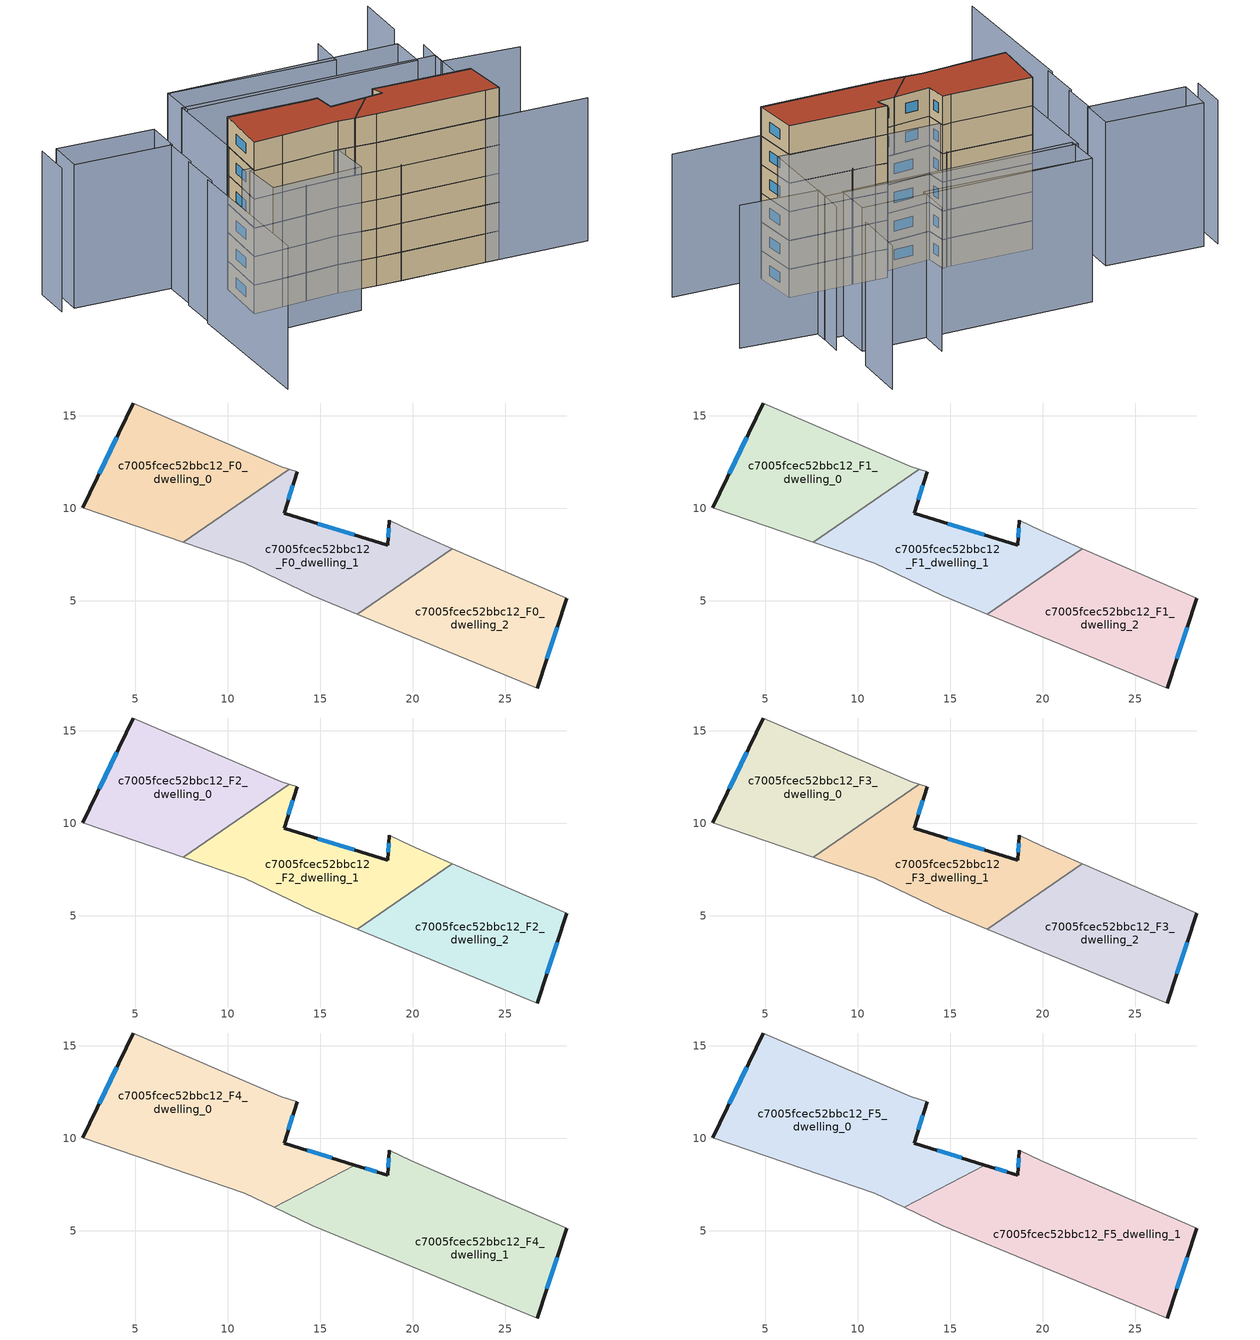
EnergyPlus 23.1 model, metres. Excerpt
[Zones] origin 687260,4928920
c7005fcec52bbc12_F0_dwelling_0
 floor ground (EU_floor_Construction): 13.33,12.1 12.89,12.24 4.87,15.7 2.16,10.02 5.07,9.03 7.6,8.16 z0
 wall outside (EU_wall_Construction): 2.16,10.02 4.87,15.7 z0:3
 wall adiabatic (EU_wall_Construction): 4.87,15.7 12.89,12.24 13.33,12.1 / 7.6,8.16 5.07,9.03 2.16,10.02 z0:3
 wall to c7005fcec52bbc12_F0_dwelling_1 (EU_wall_Construction): 13.33,12.1 7.6,8.16 z0:3
 window (EU_Window_Construction): 3.04,11.86 3.99,13.85 z0.98:2.02
c7005fcec52bbc12_F0_dwelling_1
 floor ground (EU_floor_Construction): 22.15,7.82 19.92,8.79 18.74,9.35 18.65,8 13.05,9.73 13.74,11.97 13.33,12.1 7.6,8.16 10.91,7.03 14.59,5.27 16.99,4.28 z0
 wall outside (EU_wall_Construction): 13.74,11.97 13.05,9.73 18.65,8 18.74,9.35 z0:3
 wall adiabatic (EU_wall_Construction): 18.74,9.35 19.92,8.79 22.15,7.82 / 16.99,4.28 14.59,5.27 10.91,7.03 7.6,8.16 / 13.33,12.1 13.74,11.97 z0:3
 wall to c7005fcec52bbc12_F0_dwelling_2 (EU_wall_Construction): 22.15,7.82 16.99,4.28 z0:3
 window (EU_Window_Construction): 13.52,11.24 13.28,10.46 / 14.87,9.16 16.83,8.56 / 18.68,8.44 18.71,8.91 z0.98:2.02
c7005fcec52bbc12_F0_dwelling_2
 floor ground (EU_floor_Construction): 26.74,0.28 28.32,5.13 22.15,7.82 16.99,4.28 25.37,0.84 z0
 wall outside (EU_wall_Construction): 28.32,5.13 26.74,0.28 z0:3
 wall adiabatic (EU_wall_Construction): 22.15,7.82 28.32,5.13 / 26.74,0.28 25.37,0.84 16.99,4.28 z0:3
 window (EU_Window_Construction): 27.81,3.55 27.26,1.86 z0.98:2.02
c7005fcec52bbc12_F1_dwelling_0
 floor to c7005fcec52bbc12_F0_dwelling_0 (EU_floor_Construction): 13.33,12.1 12.89,12.24 4.87,15.7 2.16,10.02 5.07,9.03 7.6,8.16 z3
 wall outside (EU_wall_Construction): 2.16,10.02 4.87,15.7 z3:6
 wall adiabatic (EU_wall_Construction): 4.87,15.7 12.89,12.24 13.33,12.1 / 7.6,8.16 5.07,9.03 2.16,10.02 z3:6
 wall to c7005fcec52bbc12_F1_dwelling_1 (EU_wall_Construction): 13.33,12.1 7.6,8.16 z3:6
 window (EU_Window_Construction): 3.04,11.86 3.99,13.85 z3.98:5.02
c7005fcec52bbc12_F1_dwelling_1
 floor to c7005fcec52bbc12_F0_dwelling_1 (EU_floor_Construction): 22.15,7.82 19.92,8.79 18.74,9.35 18.65,8 13.05,9.73 13.74,11.97 13.33,12.1 7.6,8.16 10.91,7.03 14.59,5.27 16.99,4.28 z3
 wall outside (EU_wall_Construction): 13.74,11.97 13.05,9.73 18.65,8 18.74,9.35 z3:6
 wall adiabatic (EU_wall_Construction): 18.74,9.35 19.92,8.79 22.15,7.82 / 16.99,4.28 14.59,5.27 10.91,7.03 7.6,8.16 / 13.33,12.1 13.74,11.97 z3:6
 wall to c7005fcec52bbc12_F1_dwelling_2 (EU_wall_Construction): 22.15,7.82 16.99,4.28 z3:6
 window (EU_Window_Construction): 13.52,11.24 13.28,10.46 / 14.87,9.16 16.83,8.56 / 18.68,8.44 18.71,8.91 z3.98:5.02
c7005fcec52bbc12_F1_dwelling_2
 floor to c7005fcec52bbc12_F0_dwelling_2 (EU_floor_Construction): 26.74,0.28 28.32,5.13 22.15,7.82 16.99,4.28 25.37,0.84 z3
 wall outside (EU_wall_Construction): 28.32,5.13 26.74,0.28 z3:6
 wall adiabatic (EU_wall_Construction): 22.15,7.82 28.32,5.13 / 26.74,0.28 25.37,0.84 16.99,4.28 z3:6
 window (EU_Window_Construction): 27.81,3.55 27.26,1.86 z3.98:5.02
c7005fcec52bbc12_F2_dwelling_0
 floor to c7005fcec52bbc12_F1_dwelling_0 (EU_floor_Construction): 13.33,12.1 12.89,12.24 4.87,15.7 2.16,10.02 5.07,9.03 7.6,8.16 z6
 wall outside (EU_wall_Construction): 2.16,10.02 4.87,15.7 z6:9
 wall adiabatic (EU_wall_Construction): 4.87,15.7 12.89,12.24 13.33,12.1 / 7.6,8.16 5.07,9.03 2.16,10.02 z6:9
 wall to c7005fcec52bbc12_F2_dwelling_1 (EU_wall_Construction): 13.33,12.1 7.6,8.16 z6:9
 window (EU_Window_Construction): 3.04,11.86 3.99,13.85 z6.98:8.02
c7005fcec52bbc12_F2_dwelling_1
 floor to c7005fcec52bbc12_F1_dwelling_1 (EU_floor_Construction): 22.15,7.82 19.92,8.79 18.74,9.35 18.65,8 13.05,9.73 13.74,11.97 13.33,12.1 7.6,8.16 10.91,7.03 14.59,5.27 16.99,4.28 z6
 wall outside (EU_wall_Construction): 13.74,11.97 13.05,9.73 18.65,8 18.74,9.35 z6:9
 wall adiabatic (EU_wall_Construction): 18.74,9.35 19.92,8.79 22.15,7.82 / 16.99,4.28 14.59,5.27 10.91,7.03 7.6,8.16 / 13.33,12.1 13.74,11.97 z6:9
 wall to c7005fcec52bbc12_F2_dwelling_2 (EU_wall_Construction): 22.15,7.82 16.99,4.28 z6:9
 window (EU_Window_Construction): 13.52,11.24 13.28,10.46 / 14.87,9.16 16.83,8.56 / 18.68,8.44 18.71,8.91 z6.98:8.02
c7005fcec52bbc12_F2_dwelling_2
 floor to c7005fcec52bbc12_F1_dwelling_2 (EU_floor_Construction): 26.74,0.28 28.32,5.13 22.15,7.82 16.99,4.28 25.37,0.84 z6
 wall outside (EU_wall_Construction): 28.32,5.13 26.74,0.28 z6:9
 wall adiabatic (EU_wall_Construction): 22.15,7.82 28.32,5.13 / 26.74,0.28 25.37,0.84 16.99,4.28 z6:9
 window (EU_Window_Construction): 27.81,3.55 27.26,1.86 z6.98:8.02
c7005fcec52bbc12_F3_dwelling_0
 floor to c7005fcec52bbc12_F2_dwelling_0 (EU_floor_Construction): 13.33,12.1 12.89,12.24 4.87,15.7 2.16,10.02 5.07,9.03 7.6,8.16 z9
 wall outside (EU_wall_Construction): 2.16,10.02 4.87,15.7 z9:12
 wall adiabatic (EU_wall_Construction): 4.87,15.7 12.89,12.24 13.33,12.1 / 7.6,8.16 5.07,9.03 2.16,10.02 z9:12
 wall to c7005fcec52bbc12_F3_dwelling_1 (EU_wall_Construction): 13.33,12.1 7.6,8.16 z9:12
 window (EU_Window_Construction): 3.04,11.86 3.99,13.85 z9.98:11.02
c7005fcec52bbc12_F3_dwelling_1
 floor to c7005fcec52bbc12_F2_dwelling_1 (EU_floor_Construction): 22.15,7.82 19.92,8.79 18.74,9.35 18.65,8 13.05,9.73 13.74,11.97 13.33,12.1 7.6,8.16 10.91,7.03 14.59,5.27 16.99,4.28 z9
 wall outside (EU_wall_Construction): 13.74,11.97 13.05,9.73 18.65,8 18.74,9.35 z9:12
 wall adiabatic (EU_wall_Construction): 18.74,9.35 19.92,8.79 22.15,7.82 / 16.99,4.28 14.59,5.27 10.91,7.03 7.6,8.16 / 13.33,12.1 13.74,11.97 z9:12
 wall to c7005fcec52bbc12_F3_dwelling_2 (EU_wall_Construction): 22.15,7.82 16.99,4.28 z9:12
 window (EU_Window_Construction): 13.52,11.24 13.28,10.46 / 14.87,9.16 16.83,8.56 / 18.68,8.44 18.71,8.91 z9.98:11.02
c7005fcec52bbc12_F3_dwelling_2
 floor to c7005fcec52bbc12_F2_dwelling_2 (EU_floor_Construction): 26.74,0.28 28.32,5.13 22.15,7.82 16.99,4.28 25.37,0.84 z9
 wall outside (EU_wall_Construction): 28.32,5.13 26.74,0.28 z9:12
 wall adiabatic (EU_wall_Construction): 22.15,7.82 28.32,5.13 / 26.74,0.28 25.37,0.84 16.99,4.28 z9:12
 window (EU_Window_Construction): 27.81,3.55 27.26,1.86 z9.98:11.02
c7005fcec52bbc12_F4_dwelling_0
 floor to c7005fcec52bbc12_F3_dwelling_0 (EU_floor_Construction): 13.33,12.1 12.89,12.24 4.87,15.7 2.16,10.02 5.07,9.03 7.6,8.16 z12
 floor to c7005fcec52bbc12_F3_dwelling_1 (EU_floor_Construction): 16.85,8.55 13.05,9.73 13.74,11.97 13.33,12.1 7.6,8.16 10.91,7.03 12.52,6.26 z12
 wall outside (EU_wall_Construction): 2.16,10.02 4.87,15.7 / 13.74,11.97 13.05,9.73 16.85,8.55 z12:15
 wall adiabatic (EU_wall_Construction): 12.52,6.26 10.91,7.03 5.07,9.03 2.16,10.02 / 4.87,15.7 12.89,12.24 13.74,11.97 z12:15
 wall to c7005fcec52bbc12_F4_dwelling_1 (EU_wall_Construction): 16.85,8.55 12.52,6.26 z12:15
 window (EU_Window_Construction): 3.04,11.86 3.99,13.85 / 13.52,11.24 13.28,10.46 / 14.29,9.34 15.62,8.93 z12.98:14.02
c7005fcec52bbc12_F4_dwelling_1
 floor to c7005fcec52bbc12_F3_dwelling_1 (EU_floor_Construction): 22.15,7.82 19.92,8.79 18.74,9.35 18.65,8 16.85,8.55 12.52,6.26 14.59,5.27 16.99,4.28 z12
 floor to c7005fcec52bbc12_F3_dwelling_2 (EU_floor_Construction): 26.74,0.28 28.32,5.13 22.15,7.82 16.99,4.28 25.37,0.84 z12
 wall outside (EU_wall_Construction): 28.32,5.13 26.74,0.28 / 16.85,8.55 18.65,8 18.74,9.35 z12:15
 wall adiabatic (EU_wall_Construction): 26.74,0.28 25.37,0.84 14.59,5.27 12.52,6.26 / 18.74,9.35 19.92,8.79 28.32,5.13 z12:15
 window (EU_Window_Construction): 27.81,3.55 27.26,1.86 / 17.44,8.37 18.07,8.18 / 18.68,8.44 18.71,8.91 z12.98:14.02
c7005fcec52bbc12_F5_dwelling_0
 floor to c7005fcec52bbc12_F4_dwelling_0 (EU_floor_Construction): 16.85,8.55 13.05,9.73 13.74,11.97 12.89,12.24 4.87,15.7 2.16,10.02 5.07,9.03 10.91,7.03 12.52,6.26 z15
 wall outside (EU_wall_Construction): 2.16,10.02 4.87,15.7 / 13.74,11.97 13.05,9.73 16.85,8.55 z15:18
 wall adiabatic (EU_wall_Construction): 12.52,6.26 10.91,7.03 5.07,9.03 2.16,10.02 / 4.87,15.7 12.89,12.24 13.74,11.97 z15:18
 wall to c7005fcec52bbc12_F5_dwelling_1 (EU_wall_Construction): 16.85,8.55 12.52,6.26 z15:18
 window (EU_Window_Construction): 3.04,11.86 3.99,13.85 / 13.52,11.24 13.28,10.46 / 14.29,9.34 15.62,8.93 z15.98:17.02
 roof outside (EU_roof_Construction): 13.74,11.97 13.05,9.73 16.85,8.55 12.52,6.26 10.91,7.03 5.07,9.03 2.16,10.02 4.87,15.7 12.89,12.24 z18
c7005fcec52bbc12_F5_dwelling_1
 floor to c7005fcec52bbc12_F4_dwelling_1 (EU_floor_Construction): 26.74,0.28 28.32,5.13 19.92,8.79 18.74,9.35 18.65,8 16.85,8.55 12.52,6.26 14.59,5.27 25.37,0.84 z15
 wall outside (EU_wall_Construction): 28.32,5.13 26.74,0.28 / 16.85,8.55 18.65,8 18.74,9.35 z15:18
 wall adiabatic (EU_wall_Construction): 26.74,0.28 25.37,0.84 14.59,5.27 12.52,6.26 / 18.74,9.35 19.92,8.79 28.32,5.13 z15:18
 window (EU_Window_Construction): 27.81,3.55 27.26,1.86 / 17.44,8.37 18.07,8.18 / 18.68,8.44 18.71,8.91 z15.98:17.02
 roof outside (EU_roof_Construction): 28.32,5.13 26.74,0.28 25.37,0.84 14.59,5.27 12.52,6.26 16.85,8.55 18.65,8 18.74,9.35 19.92,8.79 z18
shading: 1.5,11 35.38,-3.42 / -2.31,12.09 -8.88,-3.46 / 40.19,8.98 32.75,12.56 / 32.75,12.56 34.54,16.27 / -0.3,16.15 -2.23,11.61 / 1.6,20.03 -0.09,16.06 / 28.23,24.08 26.57,20.4 / 26.57,20.4 10.57,27.62 / 37.92,26.07 35.48,20.7 / -7.45,28.3 -9.23,24.37 / 9.37,2.79 0.3,6.1 / 0.3,6.1 1.85,10.33 / 1.85,10.33 10.91,7.03 / 10.91,7.03 9.37,2.79 / 29.42,4.66 4.74,15.38 / 4.74,15.38 8.73,24.58 / 8.73,24.58 33.42,13.86 / 33.42,13.86 29.42,4.66 / 31.53,14.47 8.79,23.88 / 8.79,23.88 10.37,27.7 / 10.37,27.7 33.11,18.29 / 33.11,18.29 31.53,14.47 / -6.17,27.66 3.27,23.44 / 3.27,23.44 1.63,19.78 / 1.63,19.78 -7.81,24.01 / -7.81,24.01 -6.17,27.66 z0:15
[Building]
EU S2 Campaign: North Axis=0; Terrain=City; Solar Distribution=FullExterior
[Site:Location]
Bologna: Latitude=44.5; Longitude=11.25; Time Zone=1; Elevation=37
[SizingPeriod:WeatherFileDays]
AnnualSizingPeriod: Begin Month=1; Begin Day of Month=1; End Month=12; End Day of Month=31; Day of Week for Start Day=Monday; Use Weather File Daylight Saving Period=No; Use Weather File Rain and Snow Indicators=No
[MATERIAL]
EU_InternalMass_Material: Roughness=MediumRough; Thickness=0.1; Conductivity=1; Density=1800; Specific Heat=900; Thermal Absorptance=0.9; Solar Absorptance=0.7; Visible Absorptance=0.7
[MATERIAL:NOMASS] Roughness=MediumRough; Thermal Absorptance=0.9; Solar Absorptance=0.7; Visible Absorptance=0.7
Name | Thermal Resistance
EU_wall_NoMass | 0.905828
EU_roof_NoMass | 0.37593
EU_floor_NoMass | 0.67114
[WINDOWMATERIAL:SIMPLEGLAZINGSYSTEM]
EU_Window_SimpleGlazing: UFactor=4.52486; Solar Heat Gain Coefficient=0.85; Visible Transmittance=0.85
[CONSTRUCTION]
EU_wall_Construction: EU_wall_NoMass
EU_roof_Construction: EU_roof_NoMass
EU_floor_Construction: EU_floor_NoMass
EU_InternalMass_Construction: EU_InternalMass_Material
EU_Window_Construction: EU_Window_SimpleGlazing
[ZONE] Type=1; Multiplier=1; Ceiling Height=autocalculate; Floor Area=autocalculate; Part of Total Floor Area=Yes
Name | Volume
c7005fcec52bbc12_F0_dwelling_0; c7005fcec52bbc12_F1_dwelling_0; c7005fcec52bbc12_F2_dwelling_0; c7005fcec52bbc12_F3_dwelling_0 | 134.093
c7005fcec52bbc12_F4_dwelling_0 | 201.141
c7005fcec52bbc12_F5_dwelling_0 | 201.144
c7005fcec52bbc12_F0_dwelling_1; c7005fcec52bbc12_F1_dwelling_1; c7005fcec52bbc12_F2_dwelling_1; c7005fcec52bbc12_F3_dwelling_1; c7005fcec52bbc12_F1_dwelling_2; c7005fcec52bbc12_F2_dwelling_2; c7005fcec52bbc12_F3_dwelling_2 | 134.09
c7005fcec52bbc12_F4_dwelling_1 | 201.125
c7005fcec52bbc12_F5_dwelling_1 | 201.13
c7005fcec52bbc12_F0_dwelling_2 | 134.092
[INTERNALMASS] Construction=EU_InternalMass_Construction
Name | Zone or ZoneList | Surface Area
c7005fcec52bbc12_F0_dwelling_0_EU_InternalMass | c7005fcec52bbc12_F0_dwelling_0 | 44.6973
c7005fcec52bbc12_F0_dwelling_1_EU_InternalMass | c7005fcec52bbc12_F0_dwelling_1 | 44.697
c7005fcec52bbc12_F0_dwelling_2_EU_InternalMass | c7005fcec52bbc12_F0_dwelling_2 | 44.6972
c7005fcec52bbc12_F1_dwelling_0_EU_InternalMass | c7005fcec52bbc12_F1_dwelling_0 | 44.6973
c7005fcec52bbc12_F1_dwelling_1_EU_InternalMass | c7005fcec52bbc12_F1_dwelling_1 | 44.697
c7005fcec52bbc12_F1_dwelling_2_EU_InternalMass | c7005fcec52bbc12_F1_dwelling_2 | 44.6972
c7005fcec52bbc12_F2_dwelling_0_EU_InternalMass | c7005fcec52bbc12_F2_dwelling_0 | 44.6973
c7005fcec52bbc12_F2_dwelling_1_EU_InternalMass | c7005fcec52bbc12_F2_dwelling_1 | 44.697
c7005fcec52bbc12_F2_dwelling_2_EU_InternalMass | c7005fcec52bbc12_F2_dwelling_2 | 44.6972
c7005fcec52bbc12_F3_dwelling_0_EU_InternalMass | c7005fcec52bbc12_F3_dwelling_0 | 44.6973
c7005fcec52bbc12_F3_dwelling_1_EU_InternalMass | c7005fcec52bbc12_F3_dwelling_1 | 44.697
c7005fcec52bbc12_F3_dwelling_2_EU_InternalMass | c7005fcec52bbc12_F3_dwelling_2 | 44.6972
c7005fcec52bbc12_F4_dwelling_0_EU_InternalMass | c7005fcec52bbc12_F4_dwelling_0 | 67.0473
c7005fcec52bbc12_F4_dwelling_1_EU_InternalMass | c7005fcec52bbc12_F4_dwelling_1 | 67.044
c7005fcec52bbc12_F5_dwelling_0_EU_InternalMass | c7005fcec52bbc12_F5_dwelling_0 | 67.0473
c7005fcec52bbc12_F5_dwelling_1_EU_InternalMass | c7005fcec52bbc12_F5_dwelling_1 | 67.044
[OTHEREQUIPMENT] Fuel Type=Electricity; Design Level Calculation Method=Watts/Area; Power per Zone Floor Area=1; Fraction Latent=0; Fraction Radiant=0; Fraction Lost=0; Carbon Dioxide Generation Rate=0; EndUse Subcategory=EU_Step8_InternalGains
Name | Zone or ZoneList or Space or SpaceList | Schedule
EU_Step8_InternalGain_c7005fcec52bbc12_F0_dwelling_0_f000 | c7005fcec52bbc12_F0_dwelling_0 | EU_Step8_GainSchedule_c7005fcec52bbc12_F0_dwelling_0_f000
EU_Step8_InternalGain_c7005fcec52bbc12_F0_dwelling_1_f000 | c7005fcec52bbc12_F0_dwelling_1 | EU_Step8_GainSchedule_c7005fcec52bbc12_F0_dwelling_1_f000
EU_Step8_InternalGain_c7005fcec52bbc12_F0_dwelling_2_f000 | c7005fcec52bbc12_F0_dwelling_2 | EU_Step8_GainSchedule_c7005fcec52bbc12_F0_dwelling_2_f000
EU_Step8_InternalGain_c7005fcec52bbc12_F1_dwelling_0_f000 | c7005fcec52bbc12_F1_dwelling_0 | EU_Step8_GainSchedule_c7005fcec52bbc12_F1_dwelling_0_f000
EU_Step8_InternalGain_c7005fcec52bbc12_F1_dwelling_1_f000 | c7005fcec52bbc12_F1_dwelling_1 | EU_Step8_GainSchedule_c7005fcec52bbc12_F1_dwelling_1_f000
EU_Step8_InternalGain_c7005fcec52bbc12_F1_dwelling_2_f000 | c7005fcec52bbc12_F1_dwelling_2 | EU_Step8_GainSchedule_c7005fcec52bbc12_F1_dwelling_2_f000
EU_Step8_InternalGain_c7005fcec52bbc12_F2_dwelling_0_f000 | c7005fcec52bbc12_F2_dwelling_0 | EU_Step8_GainSchedule_c7005fcec52bbc12_F2_dwelling_0_f000
EU_Step8_InternalGain_c7005fcec52bbc12_F2_dwelling_1_f000 | c7005fcec52bbc12_F2_dwelling_1 | EU_Step8_GainSchedule_c7005fcec52bbc12_F2_dwelling_1_f000
EU_Step8_InternalGain_c7005fcec52bbc12_F2_dwelling_2_f000 | c7005fcec52bbc12_F2_dwelling_2 | EU_Step8_GainSchedule_c7005fcec52bbc12_F2_dwelling_2_f000
EU_Step8_InternalGain_c7005fcec52bbc12_F3_dwelling_0_f000 | c7005fcec52bbc12_F3_dwelling_0 | EU_Step8_GainSchedule_c7005fcec52bbc12_F3_dwelling_0_f000
EU_Step8_InternalGain_c7005fcec52bbc12_F3_dwelling_1_f000 | c7005fcec52bbc12_F3_dwelling_1 | EU_Step8_GainSchedule_c7005fcec52bbc12_F3_dwelling_1_f000
EU_Step8_InternalGain_c7005fcec52bbc12_F3_dwelling_2_f000 | c7005fcec52bbc12_F3_dwelling_2 | EU_Step8_GainSchedule_c7005fcec52bbc12_F3_dwelling_2_f000
EU_Step8_InternalGain_c7005fcec52bbc12_F4_dwelling_0_f000 | c7005fcec52bbc12_F4_dwelling_0 | EU_Step8_GainSchedule_c7005fcec52bbc12_F4_dwelling_0_f000
EU_Step8_InternalGain_c7005fcec52bbc12_F4_dwelling_1_f000 | c7005fcec52bbc12_F4_dwelling_1 | EU_Step8_GainSchedule_c7005fcec52bbc12_F4_dwelling_1_f000
EU_Step8_InternalGain_c7005fcec52bbc12_F5_dwelling_0_f000 | c7005fcec52bbc12_F5_dwelling_0 | EU_Step8_GainSchedule_c7005fcec52bbc12_F5_dwelling_0_f000
EU_Step8_InternalGain_c7005fcec52bbc12_F5_dwelling_1_f000 | c7005fcec52bbc12_F5_dwelling_1 | EU_Step8_GainSchedule_c7005fcec52bbc12_F5_dwelling_1_f000
[ZONEVENTILATION:DESIGNFLOWRATE] Schedule=EU_AlwaysOn; Design Flow Rate Calculation Method=AirChanges/Hour; Air Changes per Hour=0.73129; Ventilation Type=Natural; Fan Pressure Rise=0; Fan Total Efficiency=1; Constant Term Coefficient=1; Temperature Term Coefficient=0; Velocity Term Coefficient=0; Velocity Squared Term Coefficient=0; Minimum Indoor Temperature=-100; Maximum Indoor Temperature=100; Delta Temperature=-100; Minimum Outdoor Temperature=-100; Maximum Outdoor Temperature=100; Maximum Wind Speed=40
Name | Zone or ZoneList or Space or SpaceList
EU_ConstantAir_c7005fcec52bbc12_F0_dwelling_0 | c7005fcec52bbc12_F0_dwelling_0
EU_ConstantAir_c7005fcec52bbc12_F0_dwelling_1 | c7005fcec52bbc12_F0_dwelling_1
EU_ConstantAir_c7005fcec52bbc12_F0_dwelling_2 | c7005fcec52bbc12_F0_dwelling_2
EU_ConstantAir_c7005fcec52bbc12_F1_dwelling_0 | c7005fcec52bbc12_F1_dwelling_0
EU_ConstantAir_c7005fcec52bbc12_F1_dwelling_1 | c7005fcec52bbc12_F1_dwelling_1
EU_ConstantAir_c7005fcec52bbc12_F1_dwelling_2 | c7005fcec52bbc12_F1_dwelling_2
EU_ConstantAir_c7005fcec52bbc12_F2_dwelling_0 | c7005fcec52bbc12_F2_dwelling_0
EU_ConstantAir_c7005fcec52bbc12_F2_dwelling_1 | c7005fcec52bbc12_F2_dwelling_1
EU_ConstantAir_c7005fcec52bbc12_F2_dwelling_2 | c7005fcec52bbc12_F2_dwelling_2
EU_ConstantAir_c7005fcec52bbc12_F3_dwelling_0 | c7005fcec52bbc12_F3_dwelling_0
EU_ConstantAir_c7005fcec52bbc12_F3_dwelling_1 | c7005fcec52bbc12_F3_dwelling_1
EU_ConstantAir_c7005fcec52bbc12_F3_dwelling_2 | c7005fcec52bbc12_F3_dwelling_2
EU_ConstantAir_c7005fcec52bbc12_F4_dwelling_0 | c7005fcec52bbc12_F4_dwelling_0
EU_ConstantAir_c7005fcec52bbc12_F4_dwelling_1 | c7005fcec52bbc12_F4_dwelling_1
EU_ConstantAir_c7005fcec52bbc12_F5_dwelling_0 | c7005fcec52bbc12_F5_dwelling_0
EU_ConstantAir_c7005fcec52bbc12_F5_dwelling_1 | c7005fcec52bbc12_F5_dwelling_1
[HVACTEMPLATE:THERMOSTAT] Constant Heating Setpoint=20; Constant Cooling Setpoint=50
EU_HeatOnly_c7005fcec52bbc12_F0_dwelling_0; EU_HeatOnly_c7005fcec52bbc12_F0_dwelling_1; EU_HeatOnly_c7005fcec52bbc12_F0_dwelling_2; EU_HeatOnly_c7005fcec52bbc12_F1_dwelling_0; EU_HeatOnly_c7005fcec52bbc12_F1_dwelling_1; EU_HeatOnly_c7005fcec52bbc12_F1_dwelling_2; EU_HeatOnly_c7005fcec52bbc12_F2_dwelling_0; EU_HeatOnly_c7005fcec52bbc12_F2_dwelling_1; EU_HeatOnly_c7005fcec52bbc12_F2_dwelling_2; EU_HeatOnly_c7005fcec52bbc12_F3_dwelling_0; EU_HeatOnly_c7005fcec52bbc12_F3_dwelling_1; EU_HeatOnly_c7005fcec52bbc12_F3_dwelling_2; EU_HeatOnly_c7005fcec52bbc12_F4_dwelling_0; EU_HeatOnly_c7005fcec52bbc12_F4_dwelling_1; EU_HeatOnly_c7005fcec52bbc12_F5_dwelling_0; EU_HeatOnly_c7005fcec52bbc12_F5_dwelling_1
[HVACTEMPLATE:ZONE:IDEALLOADSAIRSYSTEM] System Availability Schedule=EU_AlwaysOn; Maximum Heating Supply Air Temperature=50; Minimum Cooling Supply Air Temperature=13; Maximum Heating Supply Air Humidity Ratio=0.0156; Minimum Cooling Supply Air Humidity Ratio=0.0077; Heating Limit=NoLimit; Cooling Limit=NoLimit; Heating Availability Schedule=EU_AlwaysOn; Cooling Availability Schedule=EU_CoolingOff; Dehumidification Control Type=ConstantSensibleHeatRatio; Cooling Sensible Heat Ratio=0.7; Dehumidification Setpoint=60; Humidification Control Type=None; Humidification Setpoint=30; Outdoor Air Method=None; Outdoor Air Flow Rate per Person=0.00944; Outdoor Air Flow Rate per Zone Floor Area=0; Outdoor Air Flow Rate per Zone=0; Demand Controlled Ventilation Type=None; Outdoor Air Economizer Type=NoEconomizer; Heat Recovery Type=None; Sensible Heat Recovery Effectiveness=0.7; Latent Heat Recovery Effectiveness=0.65
Name | Template Thermostat
c7005fcec52bbc12_F0_dwelling_0 | EU_HeatOnly_c7005fcec52bbc12_F0_dwelling_0
c7005fcec52bbc12_F0_dwelling_1 | EU_HeatOnly_c7005fcec52bbc12_F0_dwelling_1
c7005fcec52bbc12_F0_dwelling_2 | EU_HeatOnly_c7005fcec52bbc12_F0_dwelling_2
c7005fcec52bbc12_F1_dwelling_0 | EU_HeatOnly_c7005fcec52bbc12_F1_dwelling_0
c7005fcec52bbc12_F1_dwelling_1 | EU_HeatOnly_c7005fcec52bbc12_F1_dwelling_1
c7005fcec52bbc12_F1_dwelling_2 | EU_HeatOnly_c7005fcec52bbc12_F1_dwelling_2
c7005fcec52bbc12_F2_dwelling_0 | EU_HeatOnly_c7005fcec52bbc12_F2_dwelling_0
c7005fcec52bbc12_F2_dwelling_1 | EU_HeatOnly_c7005fcec52bbc12_F2_dwelling_1
c7005fcec52bbc12_F2_dwelling_2 | EU_HeatOnly_c7005fcec52bbc12_F2_dwelling_2
c7005fcec52bbc12_F3_dwelling_0 | EU_HeatOnly_c7005fcec52bbc12_F3_dwelling_0
c7005fcec52bbc12_F3_dwelling_1 | EU_HeatOnly_c7005fcec52bbc12_F3_dwelling_1
c7005fcec52bbc12_F3_dwelling_2 | EU_HeatOnly_c7005fcec52bbc12_F3_dwelling_2
c7005fcec52bbc12_F4_dwelling_0 | EU_HeatOnly_c7005fcec52bbc12_F4_dwelling_0
c7005fcec52bbc12_F4_dwelling_1 | EU_HeatOnly_c7005fcec52bbc12_F4_dwelling_1
c7005fcec52bbc12_F5_dwelling_0 | EU_HeatOnly_c7005fcec52bbc12_F5_dwelling_0
c7005fcec52bbc12_F5_dwelling_1 | EU_HeatOnly_c7005fcec52bbc12_F5_dwelling_1
[SIZING:ZONE] Zone Cooling Design Supply Air Temperature Input Method=SupplyAirTemperature; Zone Cooling Design Supply Air Temperature=13; Zone Heating Design Supply Air Temperature Input Method=SupplyAirTemperature; Zone Heating Design Supply Air Temperature=50; Zone Cooling Design Supply Air Humidity Ratio=0.008; Zone Heating Design Supply Air Humidity Ratio=0.008; Cooling Design Air Flow Method=DesignDay; Cooling Design Air Flow Rate=0; Cooling Minimum Air Flow per Zone Floor Area=0.000762; Cooling Minimum Air Flow=0; Cooling Minimum Air Flow Fraction=0.2; Heating Design Air Flow Method=DesignDay; Heating Design Air Flow Rate=0; Heating Maximum Air Flow per Zone Floor Area=0.002032; Heating Maximum Air Flow=0.141576; Heating Maximum Air Flow Fraction=0.3; Account for Dedicated Outdoor Air System=No; Dedicated Outdoor Air System Control Strategy=NeutralSupplyAir; Dedicated Outdoor Air Low Setpoint Temperature for Design=autosize; Dedicated Outdoor Air High Setpoint Temperature for Design=autosize; Zone Load Sizing Method=Sensible Load Only No Latent Load; Zone Latent Cooling Design Supply Air Humidity Ratio Input Method=HumidityRatioDifference; Zone Cooling Design Supply Air Humidity Ratio Difference=0.005; Zone Latent Heating Design Supply Air Humidity Ratio Input Method=HumidityRatioDifference; Zone Humidification Design Supply Air Humidity Ratio Difference=0.005
c7005fcec52bbc12_F0_dwelling_0; c7005fcec52bbc12_F0_dwelling_1; c7005fcec52bbc12_F0_dwelling_2; c7005fcec52bbc12_F1_dwelling_0; c7005fcec52bbc12_F1_dwelling_1; c7005fcec52bbc12_F1_dwelling_2; c7005fcec52bbc12_F2_dwelling_0; c7005fcec52bbc12_F2_dwelling_1; c7005fcec52bbc12_F2_dwelling_2; c7005fcec52bbc12_F3_dwelling_0; c7005fcec52bbc12_F3_dwelling_1; c7005fcec52bbc12_F3_dwelling_2; c7005fcec52bbc12_F4_dwelling_0; c7005fcec52bbc12_F4_dwelling_1; c7005fcec52bbc12_F5_dwelling_0; c7005fcec52bbc12_F5_dwelling_1
[SCHEDULE:CONSTANT]
Name | Hourly Value
EU_AlwaysOn | 1
EU_CoolingOff | 0
[SCHEDULE:FILE] Column Number=1; Rows to Skip at Top=0; Number of Hours of Data=8760; Column Separator=Comma; Interpolate to Timestep=No; Minutes per Item=60; Adjust Schedule for Daylight Savings=Yes
Name | File
EU_Step8_GainSchedule_c7005fcec52bbc12_F0_dwelling_0_f000 | ../../schedules/c7005fcec52bbc12/c7005fcec52bbc12_F0_dwelling_0_f000_gain.csv
EU_Step8_GainSchedule_c7005fcec52bbc12_F0_dwelling_1_f000 | ../../schedules/c7005fcec52bbc12/c7005fcec52bbc12_F0_dwelling_1_f000_gain.csv
EU_Step8_GainSchedule_c7005fcec52bbc12_F0_dwelling_2_f000 | ../../schedules/c7005fcec52bbc12/c7005fcec52bbc12_F0_dwelling_2_f000_gain.csv
EU_Step8_GainSchedule_c7005fcec52bbc12_F1_dwelling_0_f000 | ../../schedules/c7005fcec52bbc12/c7005fcec52bbc12_F1_dwelling_0_f000_gain.csv
EU_Step8_GainSchedule_c7005fcec52bbc12_F1_dwelling_1_f000 | ../../schedules/c7005fcec52bbc12/c7005fcec52bbc12_F1_dwelling_1_f000_gain.csv
EU_Step8_GainSchedule_c7005fcec52bbc12_F1_dwelling_2_f000 | ../../schedules/c7005fcec52bbc12/c7005fcec52bbc12_F1_dwelling_2_f000_gain.csv
EU_Step8_GainSchedule_c7005fcec52bbc12_F2_dwelling_0_f000 | ../../schedules/c7005fcec52bbc12/c7005fcec52bbc12_F2_dwelling_0_f000_gain.csv
EU_Step8_GainSchedule_c7005fcec52bbc12_F2_dwelling_1_f000 | ../../schedules/c7005fcec52bbc12/c7005fcec52bbc12_F2_dwelling_1_f000_gain.csv
EU_Step8_GainSchedule_c7005fcec52bbc12_F2_dwelling_2_f000 | ../../schedules/c7005fcec52bbc12/c7005fcec52bbc12_F2_dwelling_2_f000_gain.csv
EU_Step8_GainSchedule_c7005fcec52bbc12_F3_dwelling_0_f000 | ../../schedules/c7005fcec52bbc12/c7005fcec52bbc12_F3_dwelling_0_f000_gain.csv
EU_Step8_GainSchedule_c7005fcec52bbc12_F3_dwelling_1_f000 | ../../schedules/c7005fcec52bbc12/c7005fcec52bbc12_F3_dwelling_1_f000_gain.csv
EU_Step8_GainSchedule_c7005fcec52bbc12_F3_dwelling_2_f000 | ../../schedules/c7005fcec52bbc12/c7005fcec52bbc12_F3_dwelling_2_f000_gain.csv
EU_Step8_GainSchedule_c7005fcec52bbc12_F4_dwelling_0_f000 | ../../schedules/c7005fcec52bbc12/c7005fcec52bbc12_F4_dwelling_0_f000_gain.csv
EU_Step8_GainSchedule_c7005fcec52bbc12_F4_dwelling_1_f000 | ../../schedules/c7005fcec52bbc12/c7005fcec52bbc12_F4_dwelling_1_f000_gain.csv
EU_Step8_GainSchedule_c7005fcec52bbc12_F5_dwelling_0_f000 | ../../schedules/c7005fcec52bbc12/c7005fcec52bbc12_F5_dwelling_0_f000_gain.csv
EU_Step8_GainSchedule_c7005fcec52bbc12_F5_dwelling_1_f000 | ../../schedules/c7005fcec52bbc12/c7005fcec52bbc12_F5_dwelling_1_f000_gain.csv
